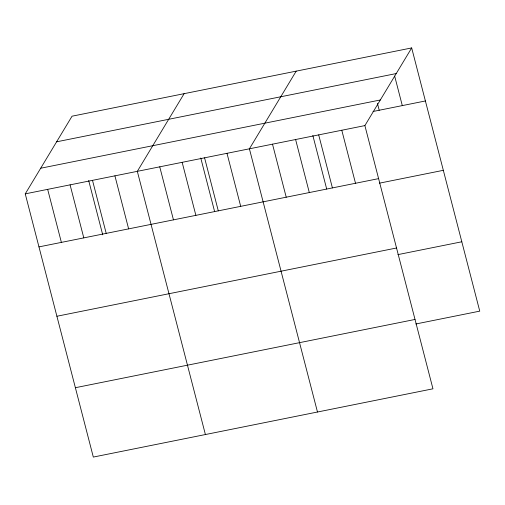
<?xml version="1.0" encoding="UTF-8"?>
<svg xmlns="http://www.w3.org/2000/svg" width="505" height="505" viewBox="0 0 505 505"><rect width="100%" height="100%" fill="white"/><g stroke="black" fill="none" stroke-linecap="round" stroke-linejoin="round"><path stroke-width="0.76" d="M411.682 47.931L364.888 125.6L432.955 388.806L93.318 457.069L25.25 193.863L72.045 116.194L411.682 47.931L479.75 311.137L415.855 323.983M184.123 93.665L137.328 171.334L205.402 434.546M296.201 71.142L249.407 148.811L317.481 412.017M56.604 141.823L396.236 73.56M40.69 168.234L380.328 99.971M373.043 111.485L425.393 100.962M25.25 193.863L364.888 125.6M38.967 246.894L378.599 178.631M379.438 183.163L443.333 170.318M56.901 316.25L396.539 247.993M397.915 254.621L461.81 241.781M75.384 387.714L415.015 319.45M394.658 76.059L402.302 105.602M377.443 103.424L379.204 110.248M341.79 130.239L355.507 183.271M318.693 134.886L332.41 187.917M312.841 135.479L326.684 189.003M295.602 139.525L309.312 192.556M272.504 144.165L286.221 197.196M226.991 153.318L240.708 206.349M204.575 157.819L218.293 210.85M200.763 158.008L214.606 211.532M182.16 162.326L195.877 215.357M159.744 166.833L173.461 219.864M114.913 175.841L128.63 228.872M92.497 180.348L106.214 233.379M88.684 180.531L102.723 234.812M70.081 184.855L83.798 237.887M47.666 189.356L61.383 242.387"/></g></svg>
